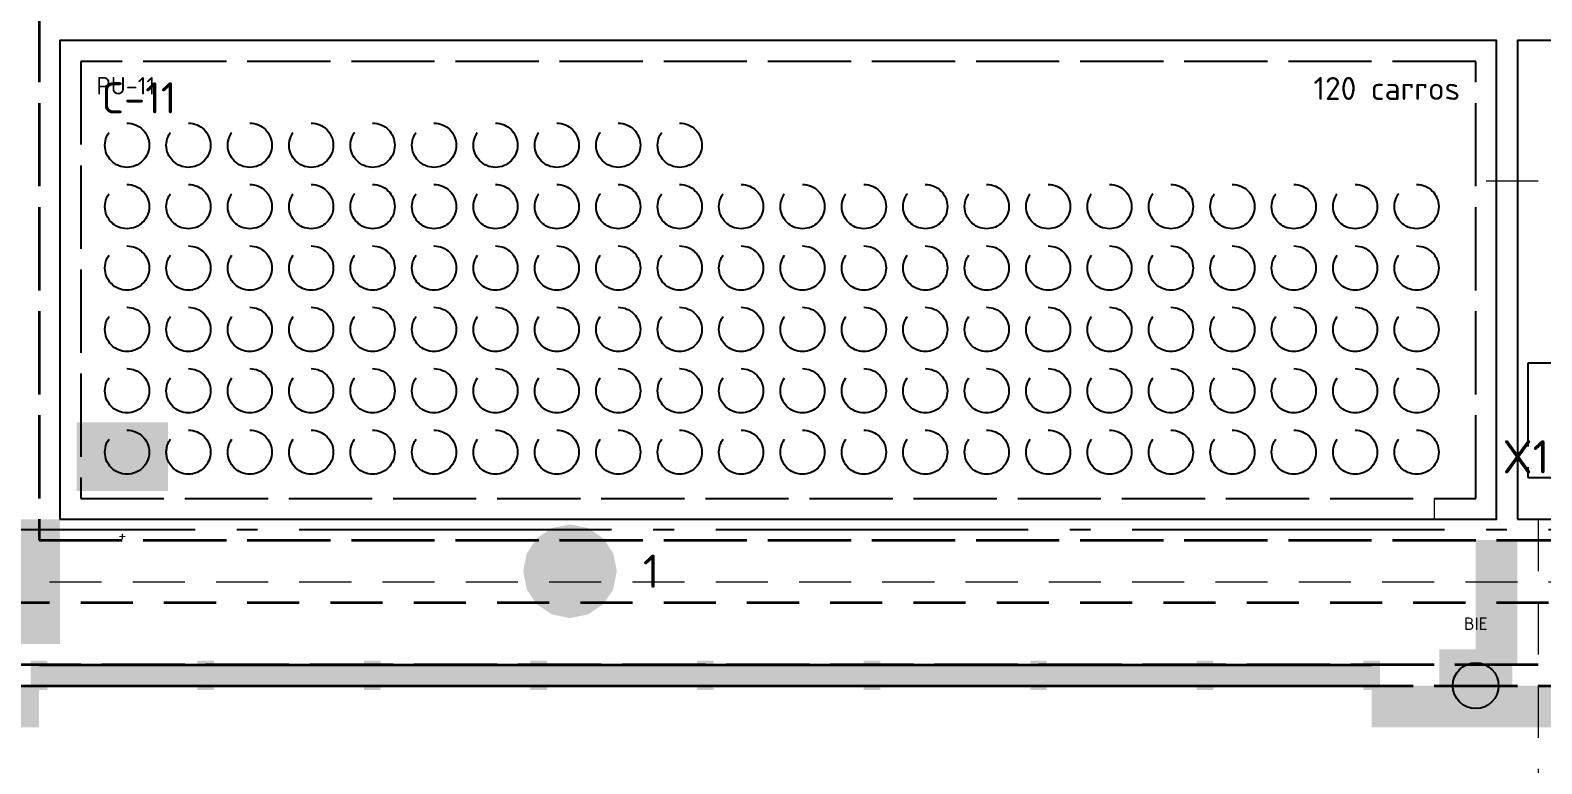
# Model space of a CAD drawing. Header units: millimetres. Extents: x 0 to 1189, y 0 to 841.
# Drawn here: x 425.6 to 498.2, y 593.2 to 628.5 of the extents above; entities that cross this region are included whole.
import ezdxf
from ezdxf.enums import TextEntityAlignment as Align

# ---------------------------------------------------------------- set-up
doc = ezdxf.new("R2010")
doc.units = ezdxf.units.MM
for name, pattern in [('FLUJO-TRAZOS', [4, 2.5, -1.5]), ('IRAM-E-TRAZOS', [5, 4, -1]), ('IRAM-F-TRAZO-PUNTO', [20, 15, -2, 1, -2])]:
    doc.linetypes.add(name, pattern=pattern)
for name, color, linetype, lineweight, true_color in [('A-DEFENSA', 2, 'CONTINUOUS', 35, 0xe6b400), ('A-PASILLO', 2, 'IRAM-E-TRAZOS', 35, 0xd7a500), ('A-PULMON', 6, 'IRAM-E-TRAZOS', 25, 0xdc00c8), ('A-SENDA', 2, 'CONTINUOUS', 25, 0xd7a500), ('A-ZONA-LOG', 5, 'IRAM-F-TRAZO-PUNTO', 25, 0x285ac8)]:
    doc.layers.add(name, color=color, linetype=linetype, lineweight=lineweight, true_color=true_color)
for name, color, linetype, lineweight in [('A-SECTOR', 1, 'CONTINUOUS', 25), ('A-SECTOR-TXT', 1, 'CONTINUOUS', 25), ('A-TEXTO', 7, 'CONTINUOUS', 18), ('F-PERSONAL', 6, 'FLUJO-TRAZOS', 35), ('F-RET', 8, 'FLUJO-TRAZOS', 18), ('S-INCENDIO', 1, 'CONTINUOUS', 25), ('S-SENAL', 7, 'CONTINUOUS', 18)]:
    doc.layers.add(name, color=color, linetype=linetype, lineweight=lineweight)
doc.styles.add('ISO3098', font='isocpeur.ttf')

msp = doc.modelspace()

# ---------------------------------------------------------------- hatches: boundary and pattern name
at = {"layer": 'A-DEFENSA', "true_color": 0x1e1e1e}
h = msp.add_hatch(color=7, dxfattribs=at)
h.dxf.hatch_style = 1
h.paths.add_polyline_path([(425.6, 596.8), (426.4, 596.8), (426.4, 598.2), (425.6, 598.2)])
h = msp.add_hatch(color=7, dxfattribs=at)
h.dxf.hatch_style = 1
h.paths.add_polyline_path([(433.6, 596.8), (434.4, 596.8), (434.4, 598.2), (433.6, 598.2)])
h = msp.add_hatch(color=7, dxfattribs=at)
h.dxf.hatch_style = 1
h.paths.add_polyline_path([(441.6, 596.8), (442.4, 596.8), (442.4, 598.2), (441.6, 598.2)])
h = msp.add_hatch(color=7, dxfattribs=at)
h.dxf.hatch_style = 1
h.paths.add_polyline_path([(449.6, 596.8), (450.4, 596.8), (450.4, 598.2), (449.6, 598.2)])
h = msp.add_hatch(color=7, dxfattribs=at)
h.dxf.hatch_style = 1
h.paths.add_polyline_path([(457.6, 596.8), (458.4, 596.8), (458.4, 598.2), (457.6, 598.2)])
h = msp.add_hatch(color=7, dxfattribs=at)
h.dxf.hatch_style = 1
h.paths.add_polyline_path([(465.6, 596.8), (466.4, 596.8), (466.4, 598.2), (465.6, 598.2)])
h = msp.add_hatch(color=7, dxfattribs=at)
h.dxf.hatch_style = 1
h.paths.add_polyline_path([(473.6, 596.8), (474.4, 596.8), (474.4, 598.2), (473.6, 598.2)])
h = msp.add_hatch(color=7, dxfattribs=at)
h.dxf.hatch_style = 1
h.paths.add_polyline_path([(481.6, 596.8), (482.4, 596.8), (482.4, 598.2), (481.6, 598.2)])
h = msp.add_hatch(color=7, dxfattribs=at)
h.dxf.hatch_style = 1
h.paths.add_polyline_path([(489.6, 596.8), (490.4, 596.8), (490.4, 598.2), (489.6, 598.2)])
at = {"layer": 'A-DEFENSA', "true_color": 0xf5c800}
h = msp.add_hatch(color=7, dxfattribs=at)
h.dxf.hatch_style = 1
h.paths.add_polyline_path([(426, 597), (490, 597), (490, 598), (426, 598)])
at = {"layer": 'A-SENDA', "true_color": 0xd7a500}
h = msp.add_hatch(color=7, dxfattribs=at)
h.dxf.hatch_style = 1
h.paths.add_polyline_path([(425, 599), (427, 599), (427, 605), (425, 605)])
h = msp.add_hatch(color=7, dxfattribs=at)
h.dxf.hatch_style = 1
h.paths.add_polyline_path([(495, 598), (497, 598), (497, 604), (495, 604)])
h = msp.add_hatch(color=7, dxfattribs=at)
h.dxf.hatch_style = 1
h.paths.add_polyline_path([(419, 595), (426, 595), (426, 597), (419, 597)])
h = msp.add_hatch(color=7, dxfattribs=at)
h.dxf.hatch_style = 1
h.paths.add_polyline_path([(490, 595), (500, 595), (500, 597), (490, 597)])
at = {"layer": 'S-INCENDIO', "true_color": 0xd20000}
h = msp.add_hatch(color=7, dxfattribs=at)
h.dxf.hatch_style = 1
h.paths.add_polyline_path([(453.75, 602.5), (453.579, 603.361), (453.091, 604.091), (452.361, 604.579), (451.5, 604.75), (450.639, 604.579), (449.909, 604.091), (449.421, 603.361), (449.25, 602.5), (449.421, 601.639), (449.909, 600.909), (450.639, 600.421), (451.5, 600.25), (452.361, 600.421), (453.091, 600.909), (453.579, 601.639)])
at = {"layer": 'S-INCENDIO', "true_color": 0xc81414}
h = msp.add_hatch(color=7, dxfattribs=at)
h.dxf.hatch_style = 1
h.paths.add_polyline_path([(493.25, 595.25), (496.75, 595.25), (496.75, 598.75), (493.25, 598.75)])
at = {"layer": 'S-SENAL', "true_color": 0x008c46}
h = msp.add_hatch(color=7, dxfattribs=at)
h.dxf.hatch_style = 1
h.paths.add_polyline_path([(427.8, 606.35), (432.2, 606.35), (432.2, 609.65), (427.8, 609.65)])

# ---------------------------------------------------------------- linework, layer by layer
at = {"layer": 'A-DEFENSA'}
for p, q in [((426, 598), (490, 598)), ((426, 597), (490, 597))]:
    msp.add_line(p, q, dxfattribs=at)
at = {"layer": 'A-PASILLO'}
for p, q in [((426, 650), (426, 604)), ((426, 604), (608, 604)), ((608, 598), (358, 598)), ((358, 597), (608, 597))]:
    msp.add_line(p, q, dxfattribs=at)
at = {"layer": 'A-PULMON'}
for points in [[(428, 606), (495, 606), (495, 627), (428, 627)], [(497.5, 607), (509.5, 607), (509.5, 612.5), (497.5, 612.5)]]:
    msp.add_lwpolyline(points, close=True, dxfattribs=at)
for centre in [(430.225, 622.971), (433.174, 622.971), (436.123, 622.971), (439.072, 622.971), (442.022, 622.971), (444.971, 622.971), (447.92, 622.971), (450.869, 622.971), (453.819, 622.971), (456.768, 622.971), (430.225, 620.022), (433.174, 620.022), (436.123, 620.022), (439.072, 620.022), (442.022, 620.022), (444.971, 620.022), (447.92, 620.022), (450.869, 620.022), (453.819, 620.022), (456.768, 620.022), (459.717, 620.022), (462.666, 620.022), (465.615, 620.022), (468.565, 620.022), (471.514, 620.022), (474.463, 620.022), (477.412, 620.022), (480.362, 620.022), (483.311, 620.022), (486.26, 620.022), (489.209, 620.022), (492.159, 620.022), (430.225, 617.072), (433.174, 617.072), (436.123, 617.072), (439.072, 617.072), (442.022, 617.072), (444.971, 617.072), (447.92, 617.072), (450.869, 617.072), (453.819, 617.072), (456.768, 617.072), (459.717, 617.072), (462.666, 617.072), (465.615, 617.072), (468.565, 617.072), (471.514, 617.072), (474.463, 617.072), (477.412, 617.072), (480.362, 617.072), (483.311, 617.072), (486.26, 617.072), (489.209, 617.072), (492.159, 617.072), (430.225, 614.123), (433.174, 614.123), (436.123, 614.123), (439.072, 614.123), (442.022, 614.123), (444.971, 614.123), (447.92, 614.123), (450.869, 614.123), (453.819, 614.123), (456.768, 614.123), (459.717, 614.123), (462.666, 614.123), (465.615, 614.123), (468.565, 614.123), (471.514, 614.123), (474.463, 614.123), (477.412, 614.123), (480.362, 614.123), (483.311, 614.123), (486.26, 614.123), (489.209, 614.123), (492.159, 614.123), (430.225, 611.174), (433.174, 611.174), (436.123, 611.174), (439.072, 611.174), (442.022, 611.174), (444.971, 611.174), (447.92, 611.174), (450.869, 611.174), (453.819, 611.174), (456.768, 611.174), (459.717, 611.174), (462.666, 611.174), (465.615, 611.174), (468.565, 611.174), (471.514, 611.174), (474.463, 611.174), (477.412, 611.174), (480.362, 611.174), (483.311, 611.174), (486.26, 611.174), (489.209, 611.174), (492.159, 611.174), (430.225, 608.225), (433.174, 608.225), (436.123, 608.225), (439.072, 608.225), (442.022, 608.225), (444.971, 608.225), (447.92, 608.225), (450.869, 608.225), (453.819, 608.225), (456.768, 608.225), (459.717, 608.225), (462.666, 608.225), (465.615, 608.225), (468.565, 608.225), (471.514, 608.225), (474.463, 608.225), (477.412, 608.225), (480.362, 608.225), (483.311, 608.225), (486.26, 608.225), (489.209, 608.225), (492.159, 608.225)]:
    msp.add_circle(centre, 1.062, dxfattribs=at)
at = {"layer": 'A-SECTOR'}
for points in [[(427, 605), (496, 605), (496, 628), (427, 628)], [(497, 605), (510, 605), (510, 628), (497, 628)]]:
    msp.add_lwpolyline(points, close=True, dxfattribs=at)
at = {"layer": 'A-ZONA-LOG'}
msp.add_lwpolyline([(358.5, 604.5), (673.5, 604.5), (673.5, 700.5), (358.5, 700.5)], close=True, dxfattribs=at)
at = {"layer": 'F-PERSONAL'}
msp.add_lwpolyline([(424, 601), (605, 601)], dxfattribs=at)
at = {"layer": 'F-RET'}
for points in [[(268, 612.5), (268, 672), (334.5, 672), (334.5, 602), (555, 602), (555, 605.25)], [(502, 621.25), (495, 621.25)], [(493, 606), (493, 605), (498, 605), (498, 482), (498, 452)]]:
    msp.add_lwpolyline(points, dxfattribs=at)
at = {"layer": 'S-INCENDIO'}
msp.add_circle((495, 597), 1.1, dxfattribs=at)

# ---------------------------------------------------------------- texts
at = {"layer": 'A-PULMON', "style": 'ISO3098'}
msp.add_text('PU-11', height=0.84, dxfattribs=at).set_placement((428.75, 626.25), align=Align.TOP_LEFT)
msp.add_text('120 carros', height=1.1, dxfattribs=at).set_placement((494.25, 626.25), align=Align.TOP_RIGHT)
at = {"layer": 'A-SECTOR-TXT', "style": 'ISO3098'}
msp.add_text('C-11', height=1.5, dxfattribs=at).set_placement((429, 626), align=Align.TOP_LEFT)
at = {"layer": 'A-TEXTO', "style": 'ISO3098'}
msp.add_text('X19', height=1.6, dxfattribs=at).set_placement((498, 608), align=Align.MIDDLE_CENTER)
at = {"layer": 'S-INCENDIO', "style": 'ISO3098'}
msp.add_text('1', height=1.6, dxfattribs=at).set_placement((455, 602.5), align=Align.MIDDLE_LEFT)
msp.add_text('BIE', height=0.6, dxfattribs=at).set_placement((495, 599.5), align=Align.BOTTOM_CENTER)
at = {"layer": 'S-SENAL', "style": 'ISO3098'}
msp.add_text('+', height=0.54, dxfattribs=at).set_placement((430, 604.5), align=Align.TOP_CENTER)

doc.saveas('drawing.dxf')
